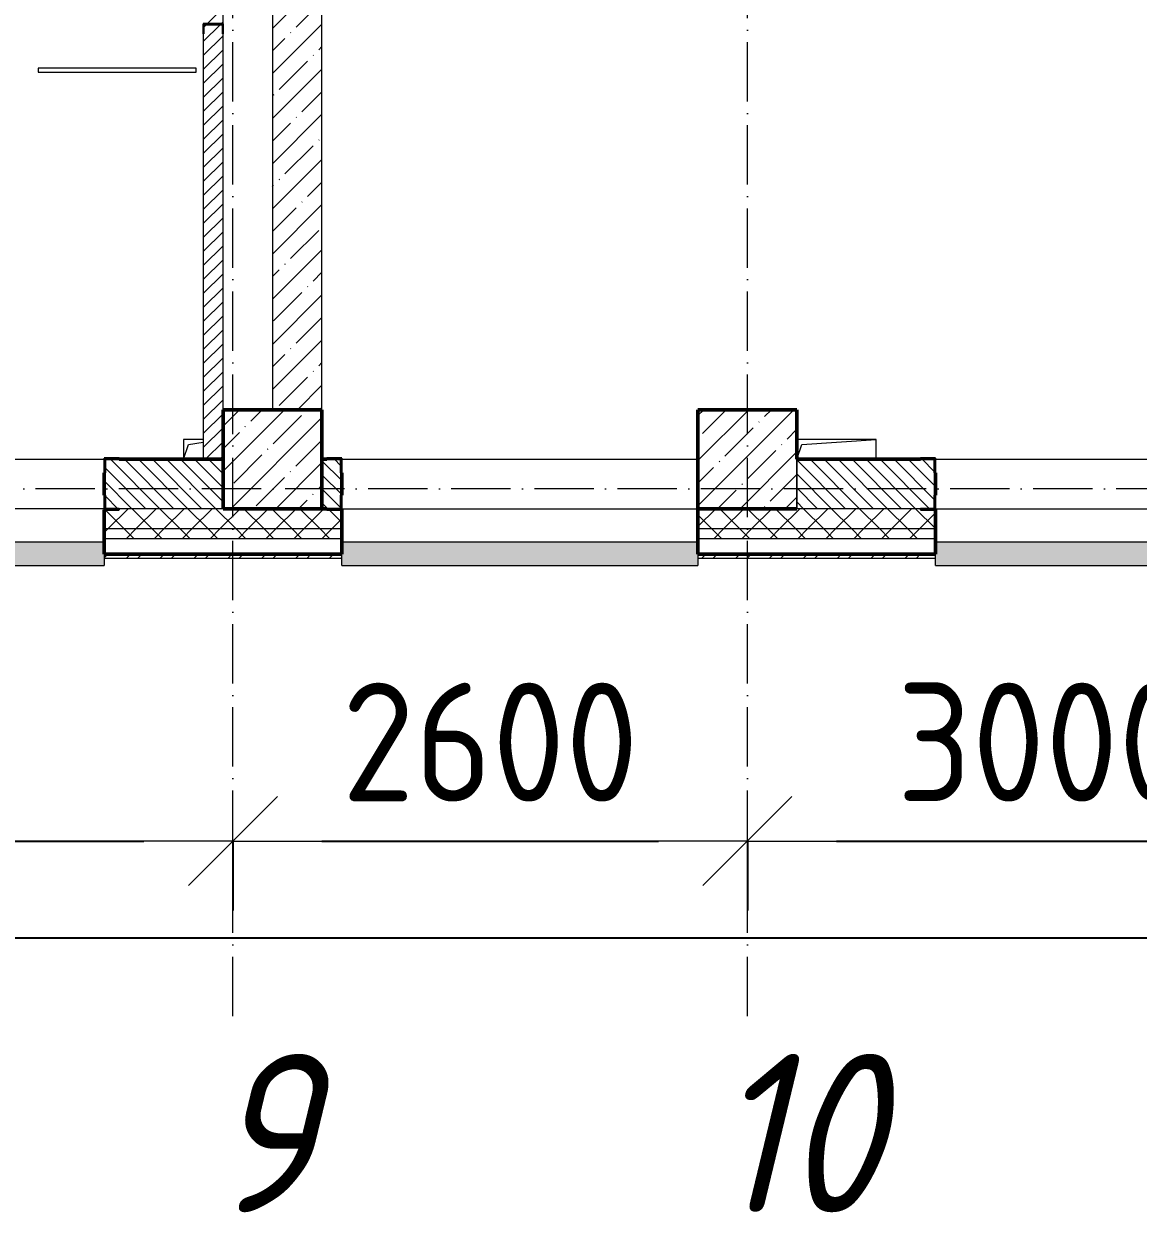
# Model space of a CAD drawing. Header units: millimetres. Extents: x 2294 to 908349, y -83289 to 219220.
# Drawn here: x 20956 to 26588, y 551 to 6556 of the extents above; entities that cross this region are included whole.
import ezdxf

# ---------------------------------------------------------------- set-up
doc = ezdxf.new("R2010")
doc.units = ezdxf.units.MM
doc.linetypes.add('50_200_ШТРИХ_1Т_ш5_п1_п1_', pattern=[700, 500, -100, 0, -100])
for name, color, linetype, lineweight in [('A-____-____-DIMS', 7, 'Continuous', 9), ('A-GENM-____-MCUT', 7, 'Continuous', 25), ('A-GENM-____-OTLN', 7, 'Continuous', 9), ('A-GENM-____-OTLN-1', 7, 'Continuous', 25), ('A-GLAZ-____-OTLN', 7, 'Continuous', 9), ('A-WALL-____-MCUT-1', 7, 'Continuous', 9), ('A-WALL-____-MCUT-2', 7, 'Continuous', 50), ('A-WALL-____-MCUT-3', 7, 'Continuous', 9), ('A-WALL-____-OTLN', 7, 'Continuous', 9), ('A-WALL-____-PATT-1', 7, 'Continuous', 9), ('A-WALL-FNSH-MCUT-1', 7, 'Continuous', 9), ('S-COLS-____-MCUT', 7, 'Continuous', 50), ('S-COLS-____-OTLN', 7, 'Continuous', 9), ('S-GRID-____-IDEN', 7, 'Continuous', 9), ('S-GRID-____-OTLN-1', 7, '50_200_ШТРИХ_1Т_ш5_п1_п1_', 9)]:
    doc.layers.add(name, color=color, linetype=linetype, lineweight=lineweight)
doc.layers.add('A-GLAZ-____-OTLN-1', color=7, linetype='Continuous', lineweight=9, true_color=0xc0c0c0)
doc.styles.add('ISOCPEUR_I', font='isocpeui.ttf', dxfattribs={"width": 0.9, "height": 2.5})
doc.styles.add('СПДС', font='isocpeur.ttf', dxfattribs={"width": 0.9})
doc.dimstyles.new('Размера А3', dxfattribs={"dimtxt": 800, "dimasz": 450, "dimexe": 350, "dimexo": 100, "dimgap": 200, "dimtad": 1, "dimdec": 0, "dimrnd": 10, "dimzin": 0, "dimdsep": 46, "dimtxsty": 'СПДС', "dimblk": 'ARROWHEAD_6', "dimcen": 1, "dimclrd": 5, "dimclre": 5, "dimclrt": 5, "dimazin": 0, "dimtfac": 1, "dimtdec": 0, "dimtmove": 2, "dimatfit": 3, "dimfxl": 1, "dimtolj": 1, "dimtzin": 0, "dimarcsym": 0})
pattern_1 = [(45, (7562.79, 6025.28), (-114.0493, 114.0493), []), (45, (7676.84, 6025.28), (-114.0493, 114.0493), [201.612, -40.322, 3.353, -36.97])]
pattern_2 = [(45, (7562.79, 6025.28), (-70.71068, 70.71068), []), (135, (7562.79, 6025.28), (-70.71068, -70.71068), [])]
pattern_3 = [(135, (7562.787, 6025.276), (-35.35534, -35.35534), [])]

# ---------------------------------------------------------------- blocks, each defined once
blk = doc.blocks.new('BSC_Колонна _Прямоугольная - 500х500-V130-АР1_План отверстий 2 этажа в осях 1-64_А-ГГ')
at = {"layer": 'S-COLS-____-OTLN'}
h = blk.add_hatch(dxfattribs=at)
h.set_pattern_fill('FP_160', color=256, style=0, pattern_type=2)
h.set_pattern_definition([(45, (-14650, 1668.96), (-114.0493, 114.0493), []), (45, (-14535.95, 1668.96), (-114.0493, 114.0493), [201.612, -40.322, 3.353, -36.97])])
h.paths.add_polyline_path([(-250, -250), (250, -250), (250, 250), (-250, 250), (-250, -175.1)], flags=0)
at = {"layer": 'S-COLS-____-MCUT'}
for p, q in [((250, 250), (-250, 250)), ((-250, 250), (-250, -250)), ((250, -250), (250, 250)), ((-250, -250), (250, -250))]:
    blk.add_line(p, q, dxfattribs=at)
blk = doc.blocks.new('Фахверк_СКБ_Уголок - 250_2700-27497298-АР1_План отверстий 2 этажа в осях 1-64_А-ГГ')
at = {"layer": 'A-GENM-____-MCUT'}
for p, q in [((200, 181), (125, 181)), ((125, 181), (125, 106)), ((200, 175), (200, 181)), ((131, 106), (131, 175)), ((131, 175), (200, 175)), ((125, 106), (131, 106)), ((131, -6), (125, -6)), ((125, -6), (125, -81)), ((131, -75), (131, -6)), ((125, -81), (200, -81)), ((200, -75), (131, -75)), ((200, -81), (200, -75))]:
    blk.add_line(p, q, dxfattribs=at)
blk = doc.blocks.new('Фахверк_СКБ_Уголок - 250_2700_1-27501432-АР1_План отверстий 2 этажа в осях 1-64_А-ГГ')
at = {"layer": 'A-GENM-____-MCUT'}
for p, q in [((200, 181), (125, 181)), ((125, 181), (125, 106)), ((200, 175), (200, 181)), ((131, 106), (131, 175)), ((131, 175), (200, 175)), ((125, 106), (131, 106)), ((131, -6), (125, -6)), ((125, -6), (125, -81)), ((131, -75), (131, -6)), ((125, -81), (200, -81)), ((200, -75), (131, -75)), ((200, -81), (200, -75))]:
    blk.add_line(p, q, dxfattribs=at)
blk = doc.blocks.new('154_Фахверк_СКБ_Швеллер - Тип_100_3960-28331862-АР1_План отверстий 2 этажа в осях 1-64_А-ГГ')
at = {"layer": 'A-GENM-____-MCUT'}
for p, q in [((175, 50), (125, 50)), ((125, 50), (125, -50)), ((128, 47), (175, 47)), ((128, -47), (128, 47)), ((175, 47), (175, 50)), ((125, -50), (175, -50)), ((175, -47), (128, -47)), ((175, -50), (175, -47))]:
    blk.add_line(p, q, dxfattribs=at)
blk = doc.blocks.new('AR_Отверстие прямоугольное _в плите_ - AR_Отверстие прямоугольное _в плите_-V160-АР1_План отверстий 2 этажа в осях 1-64_А-ГГ')
at = {"layer": 'A-GENM-____-OTLN'}
for p, q in [((0, 50), (-100, 50)), ((-100, 50), (-100, -50)), ((-100, -50), (-75, 25)), ((-75, 25), (0, 35.7))]:
    blk.add_line(p, q, dxfattribs=at)
blk = doc.blocks.new('AR_Отверстие прямоугольное _в плите_ - AR_Отверстие прямоугольное _в плите_-30511394-АР1_План отверстий 2 этажа в осях 1-64_А-ГГ')
at = {"layer": 'A-GENM-____-OTLN'}
for p, q in [((200, 50), (-200, 50)), ((-200, -50), (-175, 25)), ((-175, 25), (200, 50)), ((200, -50), (200, 50))]:
    blk.add_line(p, q, dxfattribs=at)
blk = doc.blocks.new('Отлив_СКБ - Отлив витража_120_НВФ-V194-АР1_План отверстий 2 этажа в осях 1-64_А-ГГ')
at = {"layer": 'A-GLAZ-____-OTLN-1'}
for points in [[(1800, -2), (1800, 0), (0, 0), (0, -2), (1544.5, -2)], [(1544.5, -120), (1800, -120), (1800, -2), (0, -2), (0, -120)]]:
    blk.add_hatch(color=256, dxfattribs=at).paths.add_polyline_path(points, flags=0)
at = {"layer": 'A-GLAZ-____-OTLN'}
for p, q in [((0, 0), (1800, 0)), ((1800, -2), (0, -2)), ((0, -120), (0, -83)), ((0, -120), (1800, -120)), ((1800, -83), (1800, -120))]:
    blk.add_line(p, q, dxfattribs=at)
blk = doc.blocks.new('Отлив_СКБ - Отлив витража_120_НВФ-31885283-АР1_План отверстий 2 этажа в осях 1-64_А-ГГ')
at = {"layer": 'A-GLAZ-____-OTLN-1'}
for points in [[(0, -2), (1000, -2), (1000, 0), (0, 0)], [(0, -120), (1000, -120), (1000, -2), (0, -2), (0, -85.5)]]:
    blk.add_hatch(color=256, dxfattribs=at).paths.add_polyline_path(points, flags=0)
at = {"layer": 'A-GLAZ-____-OTLN'}
for p, q in [((0, 0), (1000, 0)), ((1000, -2), (0, -2)), ((0, -120), (0, -83)), ((0, -120), (1000, -120)), ((1000, -83), (1000, -120))]:
    blk.add_line(p, q, dxfattribs=at)
blk = doc.blocks.new('2floor')
at = {"layer": 'A-WALL-____-PATT-1'}
h = blk.add_hatch(dxfattribs=at)
h.set_pattern_fill('FP_5', color=256, style=0, pattern_type=2)
h.set_pattern_definition([(45, (7562.787, 6025.276), (-35.35534, 35.35534), [])])
h.paths.add_polyline_path([(21862.8, 4356.3), (21962.8, 4356.3), (21962.8, 6506.3), (21959.8, 6506.3), (21959.8, 6553.3), (21865.8, 6553.3), (21865.8, 6506.3), (21862.8, 6506.3), (21862.8, 4606.3)], flags=0)
h.paths.add_polyline_path([(21962.8, 6556.3), (21962.8, 8256.3), (21862.8, 8256.3), (21862.8, 6556.3), (21959.8, 6556.3)], flags=0)
h.paths.add_polyline_path([(21962.8, 8756.3), (21962.8, 10356.3), (21862.8, 10356.3), (21862.8, 8756.3), (21867.1, 8756.3)], flags=0)
h.paths.add_polyline_path([(21917, 10556.3), (21962.8, 10556.3), (21962.8, 11006.3), (21862.8, 11006.3), (21862.8, 10556.3), (21915.4, 10556.3)], flags=0)
h.paths.add_polyline_path([(21962.8, 11306.3), (21962.8, 11906.3), (21862.8, 11906.3), (21862.8, 11306.3), (21942.4, 11306.3)], flags=0)
h = blk.add_hatch(dxfattribs=at)
h.set_pattern_fill('FP_25', color=256, style=0, pattern_type=2)
h.set_pattern_definition(pattern_1)
h.paths.add_polyline_path([(22212.8, 4606.3), (22462.8, 4606.3), (22462.8, 11606.3), (22212.8, 11606.3), (22212.8, 5041.2)], flags=0)
h = blk.add_hatch(dxfattribs=at)
h.set_pattern_fill('FP_6', color=256, style=0, pattern_type=2)
h.set_pattern_definition(pattern_3)
h.paths.add_polyline_path([(20287.8, 4106.3), (20356.8, 4107.1), (20356.8, 4175.3), (20362.8, 4175.3), (20362.8, 4287.3), (20356.8, 4287.3), (20356.8, 4356.3), (18462.8, 4356.3), (18462.8, 4106.3), (19921.3, 4106.3)], flags=0)
h.paths.add_polyline_path([(21437.8, 4106.3), (21962.8, 4106.3), (21962.8, 4356.3), (21368.8, 4356.3), (21368.8, 4287.3), (21362.8, 4287.3), (21362.8, 4175.3), (21368.8, 4175.3), (21368.8, 4106.3)], flags=0)
h = blk.add_hatch(dxfattribs=at)
h.set_pattern_fill('FP_6', color=256, style=0, pattern_type=2)
h.set_pattern_definition(pattern_3)
h.paths.add_polyline_path([(22487.8, 4106.3), (22556.8, 4106.3), (22556.8, 4175.3), (22562.8, 4175.3), (22562.8, 4287.3), (22556.8, 4287.3), (22556.8, 4356.3), (22462.8, 4356.3), (22462.8, 4106.3)], flags=0)
h = blk.add_hatch(dxfattribs=at)
h.set_pattern_fill('FP_6', color=256, style=0, pattern_type=2)
h.set_pattern_definition(pattern_3)
h.paths.add_polyline_path([(25556.8, 4106.3), (25556.8, 4175.3), (25562.8, 4175.3), (25562.8, 4287.3), (25556.8, 4287.3), (25556.8, 4356.3), (24862.8, 4356.3), (24862.8, 4106.3), (25487.8, 4106.3)], flags=0)
h = blk.add_hatch(dxfattribs=at)
h.set_pattern_fill('FP_1', color=256, style=0, pattern_type=2)
h.set_pattern_definition(pattern_2)
h.paths.add_polyline_path([(108812.8, 4006.3), (108812.8, 4106.3), (99787.8, 4106.3), (99787.8, 4100.3), (99712.8, 4100.3), (99712.8, 4006.3), (108312.8, 4006.3)], flags=0)
h.paths.add_polyline_path([(97912.8, 4006.3), (97912.8, 4100.3), (97837.8, 4100.3), (97837.8, 4106.3), (89962.8, 4106.3), (89962.8, 4006.3), (97689.8, 4006.3)], flags=0)
h.paths.add_polyline_path([(88462.8, 4006.3), (88962.8, 4006.3), (88962.8, 4106.3), (87837.8, 4106.3), (87837.8, 4100.3), (87762.8, 4100.3), (87762.8, 4006.3), (87837.8, 4006.3)], flags=0)
h.paths.add_polyline_path([(78562.8, 4006.3), (79962.8, 4006.3), (79962.8, 4106.3), (78637.8, 4106.3), (78637.8, 4100.3), (78562.8, 4100.3)], flags=0)
h.paths.add_polyline_path([(76412.8, 4006.3), (76762.8, 4006.3), (76762.8, 4100.3), (76687.8, 4100.3), (76687.8, 4106.3), (75637.8, 4106.3), (75637.8, 4100.3), (75562.8, 4100.3), (75562.8, 4006.3), (75912.8, 4006.3)], flags=0)
h.paths.add_polyline_path([(73762.5, 4006.3), (73762.5, 4100.3), (73687.8, 4100.3), (73687.8, 4106.3), (72637.8, 4106.3), (72637.8, 4100.3), (72562.8, 4100.3), (72562.8, 4006.3), (72945.3, 4006.3)], flags=0)
h.paths.add_polyline_path([(70762.8, 4006.3), (70762.8, 4100.3), (70687.8, 4100.3), (70687.8, 4106.3), (69637.8, 4106.3), (69637.8, 4100.3), (69562.8, 4100.3), (69562.8, 4006.3), (70294.1, 4006.3)], flags=0)
h.paths.add_polyline_path([(66912.8, 4006.3), (67762.8, 4006.3), (67762.8, 4100.3), (67687.8, 4100.3), (67687.8, 4106.3), (66637.8, 4106.3), (66637.8, 4100.3), (66562.8, 4100.3), (66562.8, 4006.3), (66759.2, 4006.3)], flags=0)
h.paths.add_polyline_path([(61456.8, 4006.3), (61762.8, 4006.3), (61762.8, 4100.3), (61687.8, 4100.3), (61687.8, 4106.3), (60637.8, 4106.3), (60637.8, 4100.3), (60562.8, 4100.3), (60562.8, 4006.3), (61412.8, 4006.3)], flags=0)
h.paths.add_polyline_path([(57562.8, 4006.3), (58762.8, 4006.3), (58762.8, 4100.3), (58687.8, 4100.3), (58687.8, 4106.3), (57637.8, 4106.3), (57637.8, 4100.3), (57562.8, 4100.3)], flags=0)
h.paths.add_polyline_path([(55270.6, 4006.3), (55762.8, 4006.3), (55762.8, 4100.3), (55687.8, 4100.3), (55687.8, 4106.3), (54637.8, 4106.3), (54637.8, 4100.3), (54562.8, 4100.3), (54562.8, 4006.3), (54637.8, 4006.3)], flags=0)
h.paths.add_polyline_path([(52619.4, 4006.3), (52762.8, 4006.3), (52762.8, 4100.3), (52687.8, 4100.3), (52687.8, 4106.3), (51637.8, 4106.3), (51637.8, 4100.3), (51562.8, 4100.3), (51562.8, 4006.3), (52412.8, 4006.3)], flags=0)
h.paths.add_polyline_path([(49762.8, 4006.3), (49762.8, 4100.3), (49687.8, 4100.3), (49687.8, 4106.3), (48637.8, 4106.3), (48637.8, 4100.3), (48562.8, 4100.3), (48562.8, 4006.3), (49687.8, 4006.3)], flags=0)
h.paths.add_polyline_path([(46762.8, 4006.3), (46762.8, 4100.3), (46687.8, 4101), (46687.8, 4106.3), (45362.8, 4106.3), (45362.8, 4006.3), (46756.8, 4006.3)], flags=0)
h.paths.add_polyline_path([(42362.8, 4006.3), (43562.8, 4006.3), (43562.8, 4100.3), (43487.8, 4100.3), (43487.8, 4106.3), (42362.8, 4106.3)], flags=0)
h.paths.add_polyline_path([(40556.8, 4006.3), (40562.8, 4006.3), (40562.8, 4100.3), (40487.8, 4100.3), (40487.8, 4106.3), (39437.8, 4106.3), (39437.8, 4100.3), (39362.8, 4100.3), (39363.5, 4006.3), (40487.8, 4006.3)], flags=0)
h.paths.add_polyline_path([(37487.8, 4006.3), (37562.8, 4006.3), (37562.8, 4100.3), (37487.8, 4100.3), (37487.8, 4106.3), (36362.8, 4106.3), (36362.8, 4006.3), (36862.8, 4006.3)], flags=0)
h.paths.add_polyline_path([(33862.8, 4006.3), (34562.8, 4006.3), (34562.8, 4100.3), (34487.8, 4100.3), (34487.8, 4106.3), (33362.8, 4106.3), (33362.8, 4006.3)], flags=0)
h.paths.add_polyline_path([(31562.8, 4006.3), (31562.8, 4100.3), (31487.8, 4100.3), (31487.8, 4106.3), (30437.8, 4106.3), (30437.8, 4100.3), (30362.8, 4100.3), (30362.8, 4006.3), (30526.1, 4006.3)], flags=0)
h.paths.add_polyline_path([(28487.8, 4006.3), (28562.8, 4006.3), (28562.8, 4100.3), (28487.8, 4100.3), (28487.8, 4106.3), (27362.8, 4106.3), (27362.8, 4006.3), (27874.9, 4006.3)], flags=0)
h.paths.add_polyline_path([(24362.8, 4006.3), (25562.8, 4006.3), (25562.8, 4100.3), (25487.8, 4100.3), (25487.8, 4106.3), (24362.8, 4106.3)], flags=0)
h.paths.add_polyline_path([(22562.8, 4006.3), (22562.8, 4100.3), (22487.8, 4100.3), (22487.8, 4106.3), (21437.8, 4106.3), (21437.8, 4100.3), (21362.8, 4100.3), (21362.8, 4006.3), (22462.8, 4006.3)], flags=0)
h.paths.add_polyline_path([(20362.8, 4006.3), (20362.8, 4100.3), (20287.8, 4100.3), (20287.8, 4106.3), (15037.8, 4106.3), (15037.8, 4100.3), (14962.8, 4100.3), (14962.8, 4006.3), (19921.3, 4006.3)], flags=0)
h.paths.add_polyline_path([(12862.8, 4006.3), (13962.8, 4006.3), (13962.8, 4100.3), (13887.8, 4100.3), (13887.8, 4106.3), (5112.8, 4106.3), (5112.8, 4006.3), (12851.5, 4006.3)], flags=0)
h = blk.add_hatch(dxfattribs=at)
h.set_pattern_fill('FP_1', color=256, style=0, pattern_type=2)
h.set_pattern_definition(pattern_2)
h.paths.add_polyline_path([(108812.8, 3956.3), (108912.8, 3956.3), (108912.8, 4006.3), (99712.8, 4006.3), (99712.8, 3956.3), (108294.6, 3956.3)], flags=0)
h.paths.add_polyline_path([(96806, 3956.3), (97912.8, 3956.3), (97912.8, 4006.3), (89962.8, 4006.3), (89962.8, 3956.3), (95922.3, 3956.3)], flags=0)
h.paths.add_polyline_path([(87762.8, 3956.3), (88962.8, 3956.3), (88962.8, 4006.3), (87762.8, 4006.3)], flags=0)
h.paths.add_polyline_path([(79962.8, 3956.3), (79962.8, 4006.3), (78562.8, 4006.3), (78562.8, 3956.3), (79131.4, 3956.3)], flags=0)
h.paths.add_polyline_path([(76762.8, 3956.3), (76762.8, 4006.3), (75562.8, 4006.3), (75562.8, 3956.3), (76480.2, 3956.3)], flags=0)
h.paths.add_polyline_path([(72945.3, 3956.3), (73762.5, 3956.3), (73762.5, 4006.3), (72562.8, 4006.3), (72562.8, 3956.3)], flags=0)
h.paths.add_polyline_path([(70762.8, 3956.3), (70762.8, 4006.3), (69562.8, 4006.3), (69562.8, 3956.3), (70294.1, 3956.3)], flags=0)
h.paths.add_polyline_path([(67642.9, 3956.3), (67762.8, 3956.3), (67762.8, 4006.3), (66562.8, 4006.3), (66562.8, 3956.3), (66759.2, 3956.3)], flags=0)
h.paths.add_polyline_path([(61762.8, 3956.3), (61762.8, 4006.3), (60562.8, 4006.3), (60562.8, 3956.3), (61456.8, 3956.3)], flags=0)
h.paths.add_polyline_path([(58762.8, 3956.3), (58762.8, 4006.3), (57562.8, 4006.3), (57562.8, 3956.3), (57921.8, 3956.3)], flags=0)
h.paths.add_polyline_path([(54562.8, 3956.3), (55762.8, 3956.3), (55762.8, 4006.3), (54562.8, 4006.3)], flags=0)
h.paths.add_polyline_path([(52619.4, 3956.3), (52762.8, 3956.3), (52762.8, 4006.3), (51562.8, 4006.3), (51562.8, 3956.3), (51735.7, 3956.3)], flags=0)
h.paths.add_polyline_path([(49762.8, 3956.3), (49762.8, 4006.3), (48562.8, 4006.3), (48562.8, 3956.3), (49084.5, 3956.3)], flags=0)
h.paths.add_polyline_path([(46433.3, 3956.3), (46762.8, 3956.3), (46762.8, 4006.3), (45362.8, 4006.3), (45362.8, 3956.3), (45549.6, 3956.3)], flags=0)
h.paths.add_polyline_path([(43562.8, 3956.3), (43562.8, 4006.3), (42362.8, 4006.3), (42362.8, 3956.3), (42898.4, 3956.3)], flags=0)
h.paths.add_polyline_path([(40562.8, 3956.3), (40562.8, 4006.3), (39362.8, 4006.3), (39363.5, 3956.3)], flags=0)
h.paths.add_polyline_path([(37562.8, 3956.3), (37562.8, 4006.3), (36362.8, 4006.3), (36362.8, 3956.3)], flags=0)
h.paths.add_polyline_path([(33362.8, 3956.3), (34562.8, 3956.3), (34562.8, 4006.3), (33362.8, 4006.3)], flags=0)
h.paths.add_polyline_path([(31562.8, 3956.3), (31562.8, 4006.3), (30362.8, 4006.3), (30362.8, 3956.3), (30526.1, 3956.3)], flags=0)
h.paths.add_polyline_path([(28562.8, 3956.3), (28562.8, 4006.3), (27362.8, 4006.3), (27362.8, 3956.3), (27874.9, 3956.3)], flags=0)
h.paths.add_polyline_path([(25562.8, 3956.3), (25562.8, 4006.3), (24362.8, 4006.3), (24362.8, 3956.3), (25223.7, 3956.3)], flags=0)
h.paths.add_polyline_path([(22562.8, 3956.3), (22562.8, 4006.3), (21362.8, 4006.3), (21362.8, 3956.3), (21688.8, 3956.3)], flags=0)
h.paths.add_polyline_path([(20362.8, 3956.3), (20362.8, 4006.3), (14962.8, 4006.3), (14962.8, 3956.3), (19921.3, 3956.3)], flags=0)
h.paths.add_polyline_path([(13962.8, 3956.3), (13962.8, 4006.3), (5012.8, 4006.3), (5012.8, 3956.3), (12851.5, 3956.3)], flags=0)
h = blk.add_hatch(dxfattribs=at)
h.set_pattern_fill('FP_3', color=256, style=0, pattern_type=2)
h.set_pattern_definition([(45, (7562.79, 6025.28), (-85.5366, 85.5366), []), (45, (7619.81, 6025.28), (-85.5366, 85.5366), [])])
h.paths.add_polyline_path([(45363.8, 3856.3), (45877.8, 3856.3), (45877.8, 3876.3), (45363.8, 3876.3)], flags=0)
h.paths.add_polyline_path([(42898.4, 3856.3), (43562.8, 3856.3), (43562.8, 3876.3), (42362.8, 3876.3), (42362.8, 3856.3)], flags=0)
h.paths.add_polyline_path([(40562.8, 3856.3), (40562.8, 3876.3), (39363.8, 3876.3), (39363.8, 3856.3)], flags=0)
h.paths.add_polyline_path([(37562.8, 3856.3), (37562.8, 3876.3), (36362.8, 3876.3), (36362.8, 3856.3)], flags=0)
h.paths.add_polyline_path([(34061.1, 3856.3), (34562.8, 3856.3), (34562.8, 3876.3), (33363.8, 3876.3), (33363.8, 3856.3)], flags=0)
h.paths.add_polyline_path([(31562.8, 3856.3), (31562.8, 3876.3), (30362.8, 3876.3), (30362.8, 3856.3), (30526.1, 3856.3)], flags=0)
h.paths.add_polyline_path([(27874.9, 3856.3), (28562.8, 3856.3), (28562.8, 3876.3), (27362.8, 3876.3), (27362.8, 3856.3)], flags=0)
h.paths.add_polyline_path([(25223.7, 3856.3), (25562.8, 3856.3), (25562.8, 3876.3), (24362.8, 3876.3), (24362.8, 3856.3)], flags=0)
h.paths.add_polyline_path([(21688.8, 3856.3), (22562.8, 3856.3), (22562.8, 3876.3), (21362.8, 3876.3), (21362.8, 3856.3)], flags=0)
h.paths.add_polyline_path([(19921.3, 3856.3), (20362.8, 3856.3), (20362.8, 3876.3), (14962.8, 3876.3), (14962.8, 3856.3), (18153.9, 3856.3)], flags=0)
h.paths.add_polyline_path([(12851.5, 3856.3), (13962.8, 3856.3), (13962.8, 3876.3), (4882.8, 3876.3), (4882.8, 3856.3), (11084, 3856.3)], flags=0)
at = {"layer": 'S-COLS-____-OTLN'}
h = blk.add_hatch(dxfattribs=at)
h.set_pattern_fill('FP_25', color=256, style=0, pattern_type=2)
h.set_pattern_definition(pattern_1)
h.paths.add_polyline_path([(24362.8, 4106.3), (24862.8, 4106.3), (24862.8, 4606.3), (24362.8, 4606.3)], flags=0)
at = {"layer": 'A-WALL-____-MCUT-1'}
for p, q in [((22212.8, 11606.3), (22212.8, 4606.3)), ((22462.8, 4606.3), (22462.8, 11606.3))]:
    blk.add_line(p, q, dxfattribs=at)
at = {"layer": 'A-WALL-____-MCUT-2'}
for p, q in [((21962.8, 4356.3), (21437.8, 4356.3)), ((22487.8, 4356.3), (22462.8, 4356.3)), ((25487.8, 4356.3), (24862.8, 4356.3)), ((21362.8, 4287.3), (21362.8, 4175.3)), ((22562.8, 4175.3), (22562.8, 4287.3)), ((25562.8, 4175.3), (25562.8, 4287.3)), ((21362.8, 4100.3), (21362.8, 3876.3)), ((22487.8, 4106.3), (22462.8, 4106.3)), ((22562.8, 3876.3), (22562.8, 4100.3)), ((24862.8, 4106.3), (24362.8, 4106.3)), ((24362.8, 4106.3), (24362.8, 3876.3)), ((25562.8, 3876.3), (25562.8, 4100.3)), ((21362.8, 3876.3), (22562.8, 3876.3)), ((24362.8, 3876.3), (25562.8, 3876.3))]:
    blk.add_line(p, q, dxfattribs=at)
at = {"layer": 'A-WALL-____-MCUT-3'}
for p, q in [((24862.8, 4356.3), (24862.8, 4106.3)), ((21962.8, 4106.3), (21437.8, 4106.3)), ((25487.8, 4106.3), (24862.8, 4106.3)), ((21362.8, 4006.3), (22562.8, 4006.3)), ((24362.8, 4006.3), (25562.8, 4006.3)), ((21362.8, 3956.3), (22562.8, 3956.3)), ((24362.8, 3956.3), (25562.8, 3956.3))]:
    blk.add_line(p, q, dxfattribs=at)
at = {"layer": 'A-WALL-____-OTLN'}
for p, q in [((20362.8, 4356.3), (21362.8, 4356.3)), ((22562.8, 4356.3), (24362.8, 4356.3)), ((25562.8, 4356.3), (27362.8, 4356.3)), ((21362.8, 4106.3), (20362.8, 4106.3)), ((22562.8, 4106.3), (24362.8, 4106.3)), ((25562.8, 4106.3), (27362.8, 4106.3))]:
    blk.add_line(p, q, dxfattribs=at)
at = {"layer": 'A-WALL-FNSH-MCUT-1'}
for p, q in [((21962.8, 6556.3), (21962.8, 8256.3)), ((21862.8, 6506.3), (21862.8, 4356.3)), ((21962.8, 4606.3), (21962.8, 6506.3)), ((21827.8, 6331.3), (21027.8, 6331.3)), ((21027.8, 6331.3), (21027.8, 6311.3)), ((21027.8, 6311.3), (21827.8, 6311.3)), ((21827.8, 6311.3), (21827.8, 6331.3)), ((21362.8, 3876.3), (21362.8, 3856.3)), ((21362.8, 3856.3), (22562.8, 3856.3)), ((22562.8, 3856.3), (22562.8, 3876.3)), ((24362.8, 3876.3), (24362.8, 3856.3)), ((24362.8, 3856.3), (25562.8, 3856.3)), ((25562.8, 3856.3), (25562.8, 3876.3))]:
    blk.add_line(p, q, dxfattribs=at)
at = {"layer": 'S-COLS-____-MCUT'}
for p, q in [((24862.8, 4606.3), (24362.8, 4606.3)), ((24362.8, 4606.3), (24362.8, 4106.3)), ((24862.8, 4356.3), (24862.8, 4606.3)), ((24362.8, 4106.3), (24862.8, 4106.3))]:
    blk.add_line(p, q, dxfattribs=at)
at = {"layer": 'S-COLS-____-OTLN'}
blk.add_line((24862.8, 4106.3), (24862.8, 4356.3), dxfattribs=at)
at = {"layer": 'A-GENM-____-OTLN'}
for name, p in [('AR_Отверстие прямоугольное _в плите_ - AR_Отверстие прямоугольное _в плите_-V160-АР1_План отверстий 2 этажа в осях 1-64_А-ГГ', (21862.8, 4406.3)), ('AR_Отверстие прямоугольное _в плите_ - AR_Отверстие прямоугольное _в плите_-30511394-АР1_План отверстий 2 этажа в осях 1-64_А-ГГ', (25062.8, 4406.3))]:
    blk.add_blockref(name, p, dxfattribs=at)
at = {"layer": 'A-GENM-____-OTLN-1'}
for name, p, rotation in [('154_Фахверк_СКБ_Швеллер - Тип_100_3960-28331862-АР1_План отверстий 2 этажа в осях 1-64_А-ГГ', (21912.8, 6681.3), 269.9999999999997), ('Фахверк_СКБ_Уголок - 250_2700_1-27501432-АР1_План отверстий 2 этажа в осях 1-64_А-ГГ', (22687.8, 4281.3), 180), ('Фахверк_СКБ_Уголок - 250_2700-27497298-АР1_План отверстий 2 этажа в осях 1-64_А-ГГ', (25687.8, 4281.3), 180)]:
    blk.add_blockref(name, p, dxfattribs=dict(at, rotation=rotation))
blk.add_blockref('Фахверк_СКБ_Уголок - 250_2700-27497298-АР1_План отверстий 2 этажа в осях 1-64_А-ГГ', (21237.8, 4181.3), dxfattribs=at)
at = {"layer": 'A-GLAZ-____-OTLN'}
for name, p in [('Отлив_СКБ - Отлив витража_120_НВФ-31885283-АР1_План отверстий 2 этажа в осях 1-64_А-ГГ', (20362.8, 3939.3)), ('Отлив_СКБ - Отлив витража_120_НВФ-V194-АР1_План отверстий 2 этажа в осях 1-64_А-ГГ', (22562.8, 3939.3)), ('Отлив_СКБ - Отлив витража_120_НВФ-V194-АР1_План отверстий 2 этажа в осях 1-64_А-ГГ', (25562.8, 3939.3))]:
    blk.add_blockref(name, p, dxfattribs=at)
at = {"layer": 'S-COLS-____-OTLN'}
blk.add_blockref('BSC_Колонна _Прямоугольная - 500х500-V130-АР1_План отверстий 2 этажа в осях 1-64_А-ГГ', (22212.8, 4356.3), dxfattribs=at)
blk = doc.blocks.new('ARROWHEAD_6')
at = {"color": 0, "linetype": 'Continuous'}
for p, q in [((-0.5, -0.5), (0.5, 0.5)), ((0, 0), (-1, 0))]:
    blk.add_line(p, q, dxfattribs=at)
blk = doc.blocks.new('*D2715')
at = {"layer": 'A-____-____-DIMS', "color": 0, "lineweight": -2, "transparency": 16777216}
for p, q in [((175433.5, 2432.8), (175433.5, 2076.8)), ((175883.5, 2426.8), (179583.5, 2426.8)), ((180033.5, 2432.8), (180033.5, 2076.8))]:
    blk.add_line(p, q, dxfattribs=at)
at = {"layer": 'Defpoints', "color": 0, "transparency": 16777216}
for p in [(175433.5, 2532.8), (180033.5, 2532.8), (180033.5, 2426.8)]:
    blk.add_point(p, dxfattribs=at)
at = {"layer": 'A-____-____-DIMS', "color": 0, "lineweight": -2, "transparency": 16777216, "xscale": 450, "yscale": 450, "zscale": 450, "rotation": 180}
blk.add_blockref('ARROWHEAD_6', (175433.5, 2426.8), dxfattribs=at)
at = {"layer": 'A-____-____-DIMS', "color": 0, "lineweight": -2, "transparency": 16777216, "xscale": 450, "yscale": 450, "zscale": 450}
blk.add_blockref('ARROWHEAD_6', (180033.5, 2426.8), dxfattribs=at)
at = {"layer": 'A-____-____-DIMS', "color": 0, "transparency": 16777216, "insert": (177733.5, 2926.8), "char_height": 600, "attachment_point": 5, "style": 'СПДС'}
blk.add_mtext('\\A1;4600', dxfattribs=at)
blk = doc.blocks.new('*D2716')
at = {"layer": 'A-____-____-DIMS', "color": 0, "lineweight": -2, "transparency": 16777216}
for p, q in [((180033.5, 2432.8), (180033.5, 2076.8)), ((180483.5, 2426.8), (182183.5, 2426.8)), ((182633.5, 2432.8), (182633.5, 2076.8))]:
    blk.add_line(p, q, dxfattribs=at)
at = {"layer": 'Defpoints', "color": 0, "transparency": 16777216}
for p in [(180033.5, 2532.8), (182633.5, 2532.8), (182633.5, 2426.8)]:
    blk.add_point(p, dxfattribs=at)
at = {"layer": 'A-____-____-DIMS', "color": 0, "lineweight": -2, "transparency": 16777216, "xscale": 450, "yscale": 450, "zscale": 450, "rotation": 180}
blk.add_blockref('ARROWHEAD_6', (180033.5, 2426.8), dxfattribs=at)
at = {"layer": 'A-____-____-DIMS', "color": 0, "lineweight": -2, "transparency": 16777216, "xscale": 450, "yscale": 450, "zscale": 450}
blk.add_blockref('ARROWHEAD_6', (182633.5, 2426.8), dxfattribs=at)
at = {"layer": 'A-____-____-DIMS', "color": 0, "transparency": 16777216, "insert": (181333.5, 2926.8), "char_height": 600, "attachment_point": 5, "style": 'СПДС'}
blk.add_mtext('\\A1;2600', dxfattribs=at)
blk = doc.blocks.new('*D2717')
at = {"layer": 'A-____-____-DIMS', "color": 0, "lineweight": -2, "transparency": 16777216}
for p, q in [((182633.5, 2432.8), (182633.5, 2076.8)), ((183083.5, 2426.8), (185183.5, 2426.8)), ((185633.5, 2432.8), (185633.5, 2076.8))]:
    blk.add_line(p, q, dxfattribs=at)
at = {"layer": 'Defpoints', "color": 0, "transparency": 16777216}
for p in [(182633.5, 2532.8), (185633.5, 2532.8), (185633.5, 2426.8)]:
    blk.add_point(p, dxfattribs=at)
at = {"layer": 'A-____-____-DIMS', "color": 0, "lineweight": -2, "transparency": 16777216, "xscale": 450, "yscale": 450, "zscale": 450, "rotation": 180}
blk.add_blockref('ARROWHEAD_6', (182633.5, 2426.8), dxfattribs=at)
at = {"layer": 'A-____-____-DIMS', "color": 0, "lineweight": -2, "transparency": 16777216, "xscale": 450, "yscale": 450, "zscale": 450}
blk.add_blockref('ARROWHEAD_6', (185633.5, 2426.8), dxfattribs=at)
at = {"layer": 'A-____-____-DIMS', "color": 0, "transparency": 16777216, "insert": (184133.5, 2926.8), "char_height": 600, "attachment_point": 5, "style": 'СПДС'}
blk.add_mtext('\\A1;3000', dxfattribs=at)
blk = doc.blocks.new('*D2741')
at = {"layer": 'A-____-____-DIMS', "color": 0, "lineweight": -2, "transparency": 16777216}
for p, q in [((163233.5, 1944.6), (163233.5, 1588.5)), ((163683.5, 1938.5), (266283.5, 1938.5)), ((266733.5, 1944.6), (266733.5, 1588.5))]:
    blk.add_line(p, q, dxfattribs=at)
at = {"layer": 'Defpoints', "color": 0, "transparency": 16777216}
for p in [(163233.5, 2044.6), (266733.5, 2044.6), (266733.5, 1938.5)]:
    blk.add_point(p, dxfattribs=at)
at = {"layer": 'A-____-____-DIMS', "color": 0, "lineweight": -2, "transparency": 16777216, "xscale": 450, "yscale": 450, "zscale": 450, "rotation": 180}
blk.add_blockref('ARROWHEAD_6', (163233.5, 1938.5), dxfattribs=at)
at = {"layer": 'A-____-____-DIMS', "color": 0, "lineweight": -2, "transparency": 16777216, "xscale": 450, "yscale": 450, "zscale": 450}
blk.add_blockref('ARROWHEAD_6', (266733.5, 1938.5), dxfattribs=at)
at = {"layer": 'A-____-____-DIMS', "color": 0, "transparency": 16777216, "insert": (214983.5, 2438.5), "char_height": 600, "attachment_point": 5, "style": 'СПДС'}
blk.add_mtext('\\A1;103500', dxfattribs=at)
blk = doc.blocks.new('3osi')
at = {"layer": 'S-GRID-____-OTLN-1', "color": 251, "ltscale": 0.6, "true_color": 0x636466}
for p, q in [((180033.5, 1542.7), (180033.5, 55906.2)), ((182633.5, 1542.7), (182633.5, 55906.2)), ((269657.9, 4206.3), (160914.7, 4206.3))]:
    blk.add_line(p, q, dxfattribs=at)
at = {"layer": 'S-GRID-____-IDEN', "char_height": 800, "attachment_point": 1, "style": 'ISOCPEUR_I'}
for s, insert, width in [('\\fISOCPEUR|b0|i1|c204|p34|;\\W.9;9', (179911.8, 1351.4), 202.025), ('10', (182452.4, 1351.4), 346.329)]:
    blk.add_mtext(s, dxfattribs=dict(at, insert=insert, width=width))
at = {"layer": 'A-____-____-DIMS'}
for base, p1, p2, picture, middle in [((180033.5, 2426.8), (175433.5, 2532.8), (180033.5, 2532.8), '*D2715', (177733.5, 2926.8)), ((182633.5, 2426.8), (180033.5, 2532.8), (182633.5, 2532.8), '*D2716', (181333.5, 2926.8)), ((185633.5, 2426.8), (182633.5, 2532.8), (185633.5, 2532.8), '*D2717', (184133.5, 2926.8)), ((266733.5, 1938.5), (163233.5, 2044.6), (266733.5, 2044.6), '*D2741', (214983.5, 2438.5))]:
    dim = blk.add_linear_dim(base=base, p1=p1, p2=p2, dimstyle='Размера А3', override={"dimtxt": 600, "dimclrd": 0, "dimclre": 0, "dimclrt": 0}, dxfattribs=at)
    dim.commit()
    dim.dimension.update_dxf_attribs({"geometry": picture, "text_midpoint": middle})

msp = doc.modelspace()

# ---------------------------------------------------------------- block references
for name, p in [('3osi', (-158020.7, 0)), ('2floor', (0, 0))]:
    msp.add_blockref(name, p)

doc.saveas('drawing.dxf')
